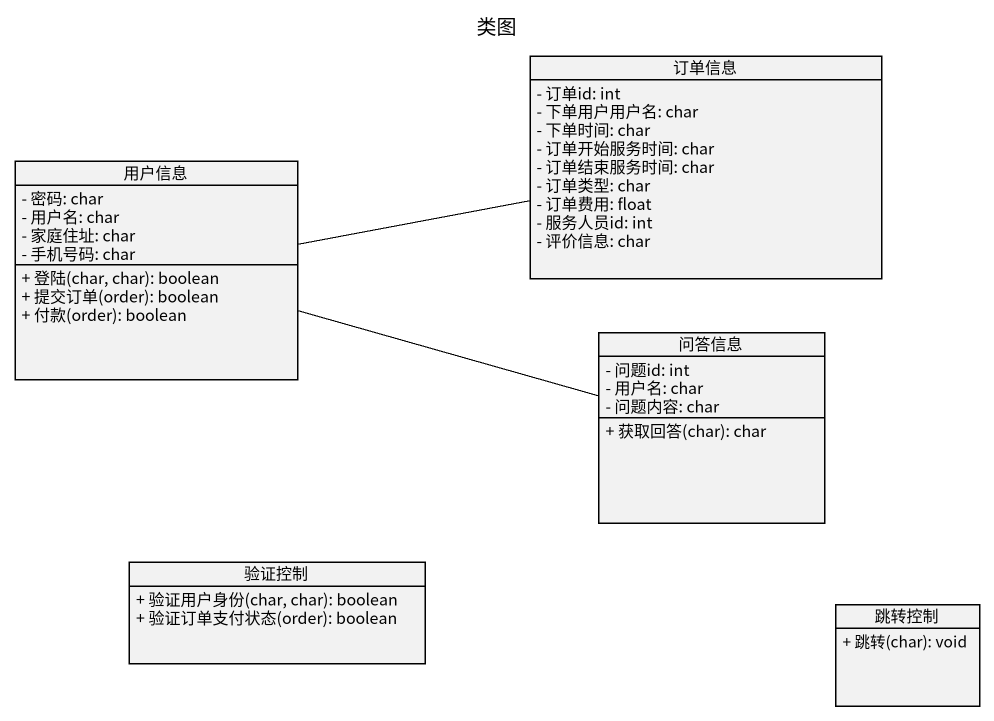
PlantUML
@startuml
title 类图
hide circle
hide empty members
skinparam classAttributeIconSize 0
class 订单信息 {
  - 订单id: int
  - 下单用户用户名: char
  - 下单时间: char
  - 订单开始服务时间: char
  - 订单结束服务时间: char
  - 订单类型: char
  - 订单费用: float
  - 服务人员id: int
  - 评价信息: char
}
class 用户信息 {
  - 密码: char
  - 用户名: char
  - 家庭住址: char
  - 手机号码: char
  + 登陆(char, char): boolean
  + 提交订单(order): boolean
  + 付款(order): boolean
}
class 问答信息 {
  - 问题id: int
  - 用户名: char
  - 问题内容: char
  + 获取回答(char): char
}
class 验证控制 {
  + 验证用户身份(char, char): boolean
  + 验证订单支付状态(order): boolean
}
class 跳转控制 {
  + 跳转(char): void
}
用户信息 -right- 订单信息
用户信息 -right- 问答信息
@enduml
